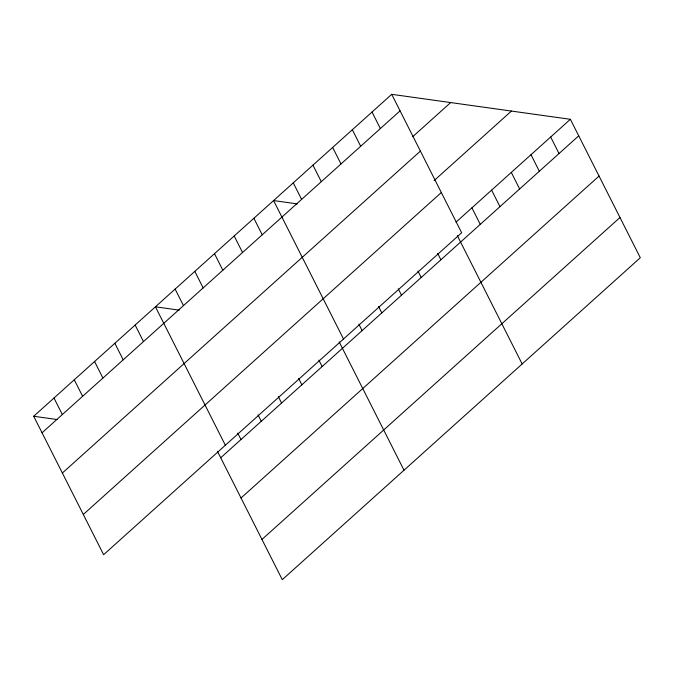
<?xml version="1.0" encoding="UTF-8"?>
<svg xmlns="http://www.w3.org/2000/svg" width="674" height="674" viewBox="0 0 674 674"><rect width="100%" height="100%" fill="white"/><g stroke="black" fill="none" stroke-linecap="round" stroke-linejoin="round"><path stroke-width="1.01" d="M391.72 94.326L461.648 232.757L103.627 554.694L33.7 416.262L391.72 94.326L570.373 119.306L640.3 257.738L282.28 579.674L217.458 451.344M42.049 432.792L400.07 110.856M412.808 136.62L450.679 102.574M62.37 473.022L420.391 151.086M434.166 180.531L511.423 111.067M83.306 514.464L441.327 192.528M456.012 222.142L570.373 119.306M220.701 457.772L578.722 135.845M241.022 498.002L599.043 176.066M261.959 539.444L619.979 217.508M297.36 203.893L273.577 200.566L343.504 338.997M179.217 310.133L155.424 306.805L225.352 445.236M33.7 416.262L57.492 419.59M550.683 137.016L559.032 153.546M530.994 154.725L539.343 171.255M511.305 172.426L519.654 188.964M491.607 190.135L499.965 206.665M471.918 207.845L480.267 224.375M457.334 235.647L522.156 363.977M372.031 112.036L380.38 128.565M437.637 253.357L440.889 259.785M352.342 129.737L360.691 146.275M417.947 271.066L421.199 277.494M332.653 147.446L341.002 163.976M398.258 288.767L401.502 295.195M312.955 165.155L321.304 181.685M378.569 306.476L381.813 312.904M293.266 182.856L301.615 199.394M358.871 324.186L362.123 330.614M339.182 341.887L404.004 470.216M253.887 218.275L262.237 234.805M318.895 360.135L322.147 366.563M234.19 235.976L242.547 252.514M298.607 378.375L301.851 384.803M214.5 253.685L222.85 270.215M278.32 396.615L281.563 403.044M194.811 271.395L203.16 287.924M258.032 414.864L261.276 421.292M175.122 289.095L183.471 305.625M237.745 433.104L240.989 439.532M135.137 325.045L143.486 341.575M114.85 343.293L123.199 359.823M94.562 361.534L102.911 378.063M74.275 379.774L82.624 396.304M53.987 398.022L62.337 414.552"/></g></svg>
